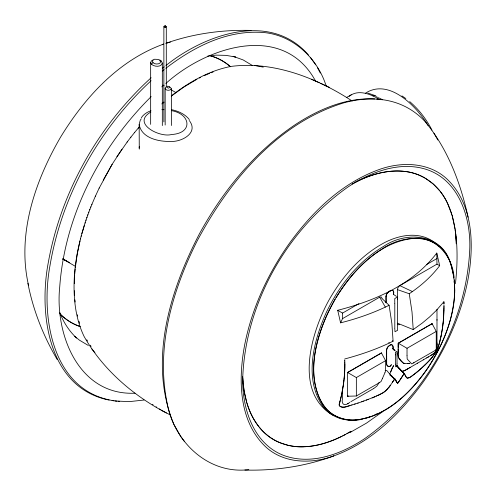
<?xml version="1.0" encoding="UTF-8"?>
<svg xmlns="http://www.w3.org/2000/svg" width="496" height="496" viewBox="0 0 496 496"><rect width="100%" height="100%" fill="white"/><g stroke="black" fill="none" stroke-linecap="round" stroke-linejoin="round"><path stroke-width="0.74" d="M150.654 124.366L150.654 62.595L151.317 61.002L153.109 59.935M162.328 125.587L162.328 63.097L161.535 61.485M163.872 121.911L163.872 26.604L165.298 26.021M342.5 387.078L342.494 398.474C340.969 405.071 345.173 406.491 349.891 402.262M344.807 363.618L344.801 364.864M386.086 302.864C386.303 300.123 385.677 297.259 386.396 294.599C387.736 291.344 395.002 287.389 393.489 294.06M386.62 358.292L386.682 352.842M386.682 351.962C386.384 349.5 387.054 346.623 389.521 345.514M386.688 357.504L386.607 362.688M386.688 358.639L386.682 359.65M392.875 348.917C394.004 345.972 391.487 343.034 388.938 345.979C385.683 347.956 386.768 352.259 386.62 355.372M392.944 348.558L392.944 348.936M394.797 328.755L394.99 331.731L397.618 330.286L397.426 297.017L394.735 298.604L394.797 303.602M395.393 354.528L395.393 354.863M398.139 349.692L398.139 348.899M398.207 347.386L398.207 346.146M407.024 355.514L407.024 348.291L398.251 343.176L398.207 345.991M436.988 319.548L436.988 348.837L434.75 352.854L430.361 355.756M436.988 344.596L436.988 343.883M443.97 306.534L443.97 306.075M386.682 360.406L386.675 361.541M394.797 303.788L394.797 328.389M397.005 354.504L397.023 363.574M407.024 355.644L407.179 358.986L411.711 363.909L436.244 349.829L436.244 331.402L432.078 323.634L398.251 343.176M386.607 362.83C385.795 365.757 389.844 368.292 391.406 364.727M386.675 361.671L386.7 363.76M395.386 364.014L395.393 352.179L396.974 351.366L397.011 353.158M395.386 364.269C394.872 368.441 397.476 367.133 397.023 363.816M397.625 298.89L397.618 299.255M443.963 307.47L443.926 310.26M344.801 365.025L344.763 367.505M397.011 353.326L397.005 354.001M443.97 306.323L443.697 315.896M162.328 63.097C161.25 67.419 154.578 66.817 151.733 64.53M74.313 283.675L74.66 275.224M454.745 291.127L454.342 279.899M344.757 367.66L344.677 370.27M443.914 310.564L443.3 321.11M454.727 291.667C453.375 321.65 440.994 350.356 423.392 374.35C407.191 395.548 385.417 416.107 357.883 419.703M397.476 297.321L397.513 289.118L398.158 287.339L399.373 285.894L436.97 264.126L436.784 253.059C412.914 284.351 374.895 300.867 337.708 310.291L340.578 322.84C357.281 318.63 373.655 312.945 389.1 305.288L391.877 323.559L393.092 341.18C377.71 348.886 361.243 354.541 344.745 358.968M344.67 370.419L344.54 373.004M344.534 373.153L344.36 375.708M443.684 316.045L443.523 318.444M166.296 87.222L166.296 26.747L165.118 25.997M386.068 296.354C385.671 292.169 395.405 286.397 393.551 294.357M344.348 375.856L344.15 378.231M443.517 318.593L443.033 323.745M74.741 273.997L75.163 269.055M139.264 149.122L139.165 124.62L140.139 120.59M139.165 148.068L139.295 146.512M344.137 378.374L343.883 380.866M443.275 321.408L442.376 328.774M455.452 283.662C457.895 260.958 458.106 237.46 452.079 215.27M75.299 267.809L77.277 253.89L79.992 240.957M343.871 381.015L343.573 383.476M443.015 323.894L442.717 326.349M165.162 125.042L165.162 88.245L165.906 87.172M170.283 87.24C174.046 90.21 165.459 91.785 165.162 88.245M343.554 383.619L343.232 385.907M442.699 326.492L441.527 333.814M343.213 386.049L342.414 390.811M442.358 328.916L441.037 336.282M166.29 26.846L165.106 27.392M342.389 390.953L341.924 393.291M441.502 333.957L439.295 343.474M341.899 393.427L340.851 397.997M441.012 336.418L440.535 338.582M165.8 26.629L164.908 27.373L163.878 26.679M440.473 338.849L439.921 341.112M80.637 238.353C75.175 259.408 72.571 281.43 74.921 303.13C76.217 314.681 79.075 326.139 84.177 336.617C102.963 369.601 133.089 395.523 166.458 413.063M340.814 398.133L339.791 401.921M439.89 341.242L438.662 345.669M80.439 238.929L81.313 235.743M81.121 236.301L84.351 225.252M439.258 343.604L437.912 347.907M81.834 233.659L85.194 222.617M339.754 402.051L339.642 402.442M339.605 402.566C337.094 407.675 344.615 407.935 347.609 406.311M438.625 345.799L437.348 349.165M85.027 223.07L86.062 219.988M85.907 220.416L86.967 217.353M86.819 217.763L87.904 214.718M87.761 215.109L88.865 212.09M88.734 212.455L89.863 209.455M89.739 209.802L90.892 206.832M90.774 207.154L91.946 204.203M392.255 376.966L389.8 374.077L390.953 371.244M390.798 371.616L391.214 370.605M391.084 370.927L392.181 368.261M391.282 370.444L391.48 369.96M391.747 369.315L392.119 368.41M392.193 368.249L393.601 365.757M392.243 368.113L393.681 365.688M91.841 204.507L95.437 196.063M382.515 378.274L384.89 372.831M382.453 378.423L381.058 381.517L379.037 382.9M384.952 372.688L385.603 370.741L385.584 360.673L381.418 352.904L347.541 372.477L347.473 396.403L348.136 396.062M437.838 348.08L436.709 350.492M379.304 382.236L379.161 382.552M95.362 196.292L99.212 187.978M340.578 322.84L342.556 318.612L342.556 313.088L358.949 303.614M437.267 349.339L436.499 350.895M379.093 382.707L376.917 386.055L373.934 388.38M99.163 188.145L112.108 164.35L122.016 149.184M437.677 349.909L438.247 348.781M436.623 350.653L435.029 353.481M436.207 352.718L437.385 350.474M436.282 351.311L432.276 357.238M103.242 180.085L112.164 164.325M335.129 299.268C318.283 329.028 305.331 367.294 320.267 400.204M336.04 297.743C353.474 269.743 379.508 241.614 414.129 238.34C436.027 236.263 452.643 256.748 454.02 277.177M402.039 376.842L404.221 373.519L405.523 375.956M434.942 353.629L431.08 358.62M401.847 377.146L401.555 377.605M402.231 376.545L404.24 373.345L405.058 375.001M402.151 376.669L401.103 378.312M401.264 378.064L400.749 378.851M400.867 378.671L399.764 380.351M400.371 379.428L400.669 378.975M140.362 120.113L141.255 118.761M400.39 379.397L397.649 383.327L398.486 382.23M399.677 380.475L398.579 382.094M116.882 156.755L127.261 141.906M392.311 382.466L394.723 378.839L397.662 383.321L396.186 381.585M392.851 381.672L394.766 379.025L396.056 380.928M391.313 364.814C390.352 367.617 386.496 366.997 386.644 364.076M392.652 381.97L391.735 383.315M141.317 117.707C143.58 114.328 147.182 112.04 150.976 110.732M390.185 385.59L387.035 389.558L383.42 392.627M390.017 385.832L391.394 383.811M435.612 351.807L436.939 348.88L436.988 344.739M389.918 385.975L389.18 387.01M435.538 351.912L432.245 354.671M389.069 387.159L384.946 391.499L379.769 394.624M127.081 142.116L130.932 137.088M436.784 253.059L439.673 265.689C431.309 276.768 420.738 286.018 409.25 293.744L397.476 289.633M443.945 303.242L443.895 301.717L436.375 310.397L429.604 316.944L422.245 323.088L413.224 329.592L397.476 323.187M130.721 137.336L134.689 132.382M134.447 132.668L138.52 127.794M432.109 357.436L429.933 359.904M138.248 128.117L139.705 126.449M430.993 358.72L427.558 362.433M429.846 360.003L428.761 361.175M428.668 361.268L421.234 368.478M427.465 362.526L426.424 363.587M164.368 26.083L165.106 25.842M426.231 363.773L425.165 364.82M151.162 96.608C100.39 147.021 64.858 215.115 59.712 287.048C54.746 334.496 78.734 395.765 135.005 393.198M425.066 364.92L418.469 370.859M151.075 80.73C98.735 129.264 61.932 195.182 49.966 265.695C40.542 316.535 51.882 391.276 113.913 400.756M161.814 103.937L163.922 102.083M151.131 77.76C98.134 126.071 60.878 192.107 48.248 262.799C38.638 313.491 48.093 387.94 109.132 400.067M421.129 368.565L415.487 373.283M161.814 86.874L163.804 85.169M349.178 96.336C358.149 88.902 370.896 94.197 379.607 99.46M162.397 103.515L163.965 102.164M418.364 370.946L417.161 371.944M165.85 83.458C206.187 46.984 283.656 21.099 315.896 81.697M416.938 372.124L412.505 375.577M162.409 71.021L164.12 69.651M415.375 373.376L414.011 374.437M162.49 68.2L164.207 66.848M165.831 68.312C192.113 48.069 223.801 31.372 257.821 32.265C290.067 32.147 317.372 56.804 326.387 86.688M171.362 95.902C188.846 82.175 208.816 70.748 230.845 66.445C273.327 60.853 317.105 78.052 352.098 100.961M171.43 96.019L183.663 87.172L196.937 79.267M382.354 411.866L366.439 423.144L349.792 432.642M413.893 374.523C411.984 375.59 407.619 380.606 405.877 376.712M165.937 65.522C204.389 34.627 270.128 10.769 308.407 54.951M412.269 375.751L410.638 376.91M365.453 93.18C389.317 77.785 416.913 106.795 428.246 125.73M383.272 392.733L374.114 397.067M404.854 363.19L404.079 363.531L403.391 363.227L398.555 357.641L398.207 352.811M410.18 377.202L407.284 378.219L405.815 376.582M351.087 431.284L346.909 433.678M348.049 403.322L347.553 403.62M350.939 431.371C334.242 441.211 314.805 448.427 295.132 446.474M378.702 383.098L356.351 396L347.541 396.236L348.074 395.957M430.447 355.706L428.253 356.984M427.763 357.269L428.426 356.878M350.877 401.692L373.686 388.523M406.559 369.508L407.073 369.21M423.33 359.836L426.777 357.839M426.628 357.926L427.98 357.145M346.574 97.495L351.261 94.786M426.479 264.591L436.97 258.534M342.556 318.612L379.88 297.054L381.312 297.005L381.982 298.27M347.473 372.645L381.35 353.071M432.01 323.801L398.189 343.344L398.207 352.501M356.351 396L356.351 377.561L385.584 360.673M407.024 348.291L436.244 331.402M417.663 363.109L405.207 370.27M417.26 363.339L423.634 359.662M431.346 355.186L432.208 354.69M406.162 369.737L403.422 371.095L401.996 371.281M407.197 369.142L408.171 368.578M409.163 368.007L410.149 367.437M389.738 345.39C392.131 343.089 393.644 346.189 392.944 348.428M413.906 362.737L413.571 362.929M352.129 184.004L353.481 183.266M352.768 183.65L353.605 183.204M345.235 434.583L342.73 435.879M404.24 363.636C400.842 361.658 396.428 356.977 398.139 352.067M354.163 182.906C369.284 174.995 386.477 169.564 403.707 171.312M354.442 182.757L356.109 181.902M405.096 370.332L404.172 370.779M199.262 78.046L200.651 77.364M150.883 112.028C131.124 123.225 159.706 137.925 171.504 134.509C193.198 133.362 190.917 113.962 171.554 110.658M356.946 181.486C377.623 171.033 403.911 165.906 424.998 178.045M341.893 436.294C332.053 441.161 321.532 444.831 310.608 446.226M372.831 95.883L374.976 95.542L376.489 96.497M385.156 370.45L386.719 370.462L389.527 373.748M204.123 75.708L209.659 73.303M374.995 414.693L376.693 413.924M378.411 395.225L379.62 394.692M378.107 395.362L377.344 395.69M376.272 396.155L376.731 395.957M404.023 370.847L402.101 371.293M399.59 324.638L398.331 324.775L397.563 323.869M374.883 396.744L372.087 397.897M373.798 397.197L373.333 397.389M372.868 397.581L359.823 402.467L346.245 406.695M211.036 72.769L213.1 71.97M368.454 399.33L367.976 399.516M367.338 399.757L367.66 399.633M366.699 399.999L366.215 400.179M162.223 44.559L163.643 44.088C118.699 60.19 84.816 97.365 60.512 137.249C34.9 181.319 16.734 234.509 28.601 285.591M363.959 401.01L363.475 401.19M368.807 417.105L370.909 416.355M362.334 401.593L361.677 401.822M333.796 455.898C370.667 442.506 399.987 413.968 422.697 382.751C444.428 352.253 460.542 317.434 467.784 280.6C474.219 246.264 473.854 204.6 446.853 178.895C428.649 161.95 400.886 161.467 378.628 169.737C341.756 183.142 312.437 211.674 289.726 242.891C268.02 273.352 251.918 308.115 244.664 344.9C238.204 379.273 238.526 421.005 265.571 446.747C283.774 463.686 311.538 464.175 333.796 455.898C305.462 466.37 275.051 470.878 244.9 470.053M150.654 62.595L151.658 64.461L152.067 63.364L153.041 62.614L152.334 61.523L152.483 60.475L154.529 59.241L158.019 59.421L160.853 60.419L161.25 61.219L160.134 60.469M358.224 403.012L357.728 403.18M165.763 43.375C193.018 33.623 222.214 29.679 251.1 30.411M355.223 403.992L354.553 404.209M351.689 405.102L352.024 404.996M349.99 405.616L349.134 405.871M166.358 43.214L170.457 42.067M347.777 406.267L348.787 405.97M363.283 418.692L366.029 417.973M364.405 418.568C391.412 411.389 412.306 390.464 427.757 368.038C447.919 337.218 462.886 297.451 449.76 261.218M345.941 406.77C343.771 407.334 340.368 407.755 339.171 405.319C342.482 391.363 345.315 376.898 344.801 362.365M360.561 419.269L362.601 418.841M362.142 419.219C346.32 423.156 328.253 416.144 320.844 401.27M144.038 400.036L129.282 401.636L115.091 400.979M359.054 419.566C347.243 421.395 334.298 417.88 326.269 408.716C304.848 382.242 314.576 343.486 326.79 315.146C338.892 288.976 357.12 264.876 381.678 249.29C402.237 234.484 437.292 232.078 448.849 259.203M207.805 56.06L216.027 55.13L226.033 55.366L235.482 57.015L233.108 56.302L243.164 59.942L252.241 65.398M310.087 446.288L304.674 446.735M356.32 419.889C344.23 421.395 331.247 417.068 323.597 407.321C303.304 379.539 313.577 340.895 326.424 312.195C339.171 285.721 358.149 261.324 383.749 246.289C405.722 231.173 441.341 233.442 450.225 262.297M248.8 469.669C207.483 474.622 173.135 440.746 166.848 401.642C155.955 346.617 172.546 289.918 197.203 240.864C228.972 181.288 277.183 123.194 344.001 102.796C363.053 97.569 384.14 97.055 402.448 105.27C410.812 108.99 418.376 114.44 424.638 121.105C447.572 148.223 460.561 182.881 468.112 217.186M304.091 446.766C287.103 447.745 269.669 440.603 259.154 427.05M161.882 109.672L163.984 109.672M403.967 363.531L409.932 363.636L407.396 363.407L409.553 363.655M374.703 98.933C346.103 97.464 318.612 109.318 295.145 124.725C254.547 151.931 222.896 190.96 199.572 233.56C169.793 290.656 148.025 361.516 173.736 424.043M118.135 401.264L119.679 401.357M376.793 99.088L382.453 99.77M165.05 26.809L164.288 26.294M404.457 171.393C423.057 173.098 439.406 185.839 447.181 202.591M294.382 446.388L290.724 445.854M112.09 400.582L116.901 401.152M254.367 65.404L263.246 67.127M290.017 445.724L288.629 445.433M171.399 109.635C178.145 111.03 184.996 113.987 189.311 119.561M165.23 25.922L165.887 26.443M401.475 371.151L401.847 371.256M287.947 445.278L280.24 442.841M367.815 93.056L374.976 95.542M210.106 55.713C217.639 57.778 224.688 61.578 230.528 66.774C224.775 61.659 217.849 57.889 210.44 55.806M169.496 86.843C168.783 90.954 164.126 83.849 169.762 87.005M80.377 326.628C72.515 324.012 65.323 319.449 59.594 313.46M79.521 326.325C72.534 323.876 66.111 319.858 60.816 314.687M69.669 262.651L62.657 258.825M279.378 442.482C262.911 435.705 251.869 419.982 246.996 403.304M66.582 260.871L62.806 259.067M311.457 79.217L319.195 82.745M320.782 83.427L329.654 87.47M399.795 285.609L412.412 291.561M333.269 415.319C293.248 392.826 311.321 332.202 328.786 300.409C341.564 277.71 359.154 256.909 382.063 243.976C397.277 235.302 418.016 230.752 433.337 241.633M162.744 85.151L164.052 85.771M395.293 350.412L393.34 349.5L394.673 350.405M377.537 97.123L378.442 97.563M170.593 415.146L162.787 410.936M379.353 98.028L382.112 99.566M88.369 345.507L79.348 340.107L74.735 336.3L76.551 338.012C69.087 331.012 63.469 322.195 59.787 312.678M436.97 264.126L439.673 265.689M396.434 296.379L393.768 294.581M337.708 310.291L342.556 313.088M347.541 372.477L356.351 377.561M171.089 89.776L175.782 92.492M62.88 259.104L75.603 266.457M162.669 410.874L161.38 410.118M435.724 349.513L436.244 349.829M160.723 409.721L159.396 408.915M425.587 178.393L433.237 183.96L439.679 190.731M156.097 406.825L156.748 407.247M401.94 95.883L405.833 98.549M388.765 342.606L389.329 343.009M152.508 404.37L153.059 404.767M433.932 242.067L436.778 244.429M392.454 340.653L393.092 341.18M153.103 62.663C154.888 65.1 162.874 64.151 159.886 60.4M394.946 379.068L389.93 374.827L395.039 379.204L390.098 374.827L395.572 380.153L391.009 375.224L395.926 380.717L391.524 375.788M397.501 383.284L396.099 380.996M409.671 101.575C418.915 109.473 426.461 119.288 431.966 130.119M394.618 350.306L393.167 348.961M381.994 298.505L389.1 305.288M437.317 244.943L438.377 246.01M404.321 373.556L399.838 369.142L404.767 374.399L396.49 365.192L398.114 367.375M400.129 369.284L400.632 369.799L396.75 365.757M91.847 348.986L94.928 352.619M189.187 120.528L189.987 121.489M396.564 365.267L398.387 367.728M310.347 57.276L315.716 64.821M184.593 441.694L180.947 436.778M440.132 191.295C445.513 198.158 449.308 206.156 451.844 214.477M258.707 426.486C248.998 414.042 244.534 398.319 243.071 382.794M398.722 368.162L398.505 367.883L398.84 368.323M90.278 345.241L91.115 346.375M180.662 436.35L173.966 424.533M190.303 121.991C197.65 133.66 181.052 141.943 171.256 141.416C159.34 141.862 141.713 138.465 139.165 124.62M433.944 133.176L437.825 139.99M86.794 339.791L87.532 341.05M317.589 67.933L320.317 73.061M379.669 297.166L385.33 307.117M57.189 359.501C43.295 335.941 33.127 310.155 27.888 283.284M405.226 375.329L405.406 375.701M405.461 375.819L405.846 376.65M447.522 203.292L452.172 215.58L455.012 228.699M405.771 376.495L405.554 376.03M79.007 321.371L79.596 323.287M450.963 264.523L453.493 275.404M246.76 402.51L244.013 390.284L242.68 377.344M77.277 314.755L77.593 316.107M409.25 293.744L412.015 311.99L413.224 329.592M455.136 229.586L455.768 234.986M453.573 276.055L453.809 278.014M74.933 299.82L75.163 302.033M455.657 233.845L456.283 243.815M455.849 235.904L456.208 241.496M242.99 381.877L242.674 377.227M454.107 281.35L454.206 282.701M443.895 301.785L443.945 303.323M74.58 295.318L74.363 290.724M456.246 242.445L456.27 243.393M344.776 360.319L344.77 359.941M443.945 303.397L443.957 304.079M344.782 360.586L344.788 361.088M344.788 360.976L344.801 362.502M443.963 305.127L443.97 305.753M386.682 352.216L386.682 352.588M398.207 350.021L398.207 351.571M386.688 356.246L386.688 357.126M436.988 309.299L436.988 320.211M436.988 342.885L436.988 343.313M432.078 323.634L432.078 324.266M386.018 296.286L386.018 302.56M381.418 352.904L381.418 353.53M171.368 88.71L171.368 125.507M242.773 376.681C241.595 407.476 253.369 445.135 285.38 456.029C312.61 465.093 341.831 453.735 364.622 438.669C425.419 395.783 466.556 323.634 469.768 249.017C470.946 218.228 459.166 180.575 427.168 169.682C399.937 160.617 370.71 171.976 347.919 187.035C287.128 229.927 245.985 302.064 242.773 376.681"/></g></svg>
